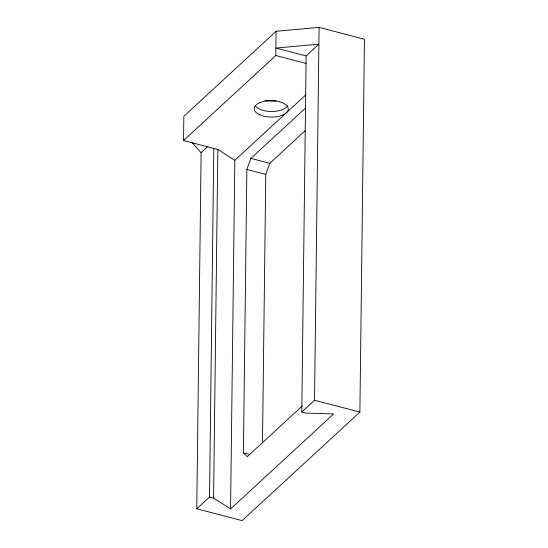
<?xml version="1.0" encoding="UTF-8"?>
<svg xmlns="http://www.w3.org/2000/svg" width="548" height="548" viewBox="0 0 548 548"><rect width="100%" height="100%" fill="white"/><g stroke="black" fill="none" stroke-linecap="round" stroke-linejoin="round"><path stroke-width="0.82" d="M196.773 508.791L209.535 497.036L213.583 498.091L230.571 508.921L234.825 160.29L217.844 149.453L183.553 140.528L183.847 116.292L276.089 31.284L319.087 27.4L364.447 39.209L359.892 412.082L242.134 520.6L196.773 508.791L201.123 152.7L191.54 141.939M209.535 497.036L213.789 148.398M213.583 498.091L217.844 149.453M302.263 405.979L247.244 456.69L243.408 452.847L246.874 169.469L250.888 158.393L305.284 108.264M262.485 443.216L265.773 174.387L269.787 163.311L305.428 130.465M183.553 140.528L275.795 55.519L276.089 31.284M230.571 508.921L333.664 413.918L305.825 413.082L301.777 412.028L306.127 55.937L318.881 44.183L275.884 48.066L306.127 55.937M301.777 412.028L314.531 400.273L319.087 27.4M201.123 152.7L207.808 146.542M234.825 160.29L305.859 94.825M275.795 55.519L306.037 63.39M250.888 158.393L269.787 163.311M246.874 169.469L265.773 174.387M314.531 400.273L359.892 412.082M243.408 452.847L249.984 454.559M276.295 100.962A34.079 16.467 0.7 0 1 264.999 100.716M287.577 105.874A17.036 8.234 0.7 0 1 271.342 111.491A17.036 8.234 0.7 0 1 255.08 105.586M259.759 114.82A17.036 8.234 0.7 0 0 287.892 110.778A17.036 8.234 0.7 0 0 266.116 100.948A17.036 8.234 0.7 0 0 259.759 114.82"/></g></svg>
